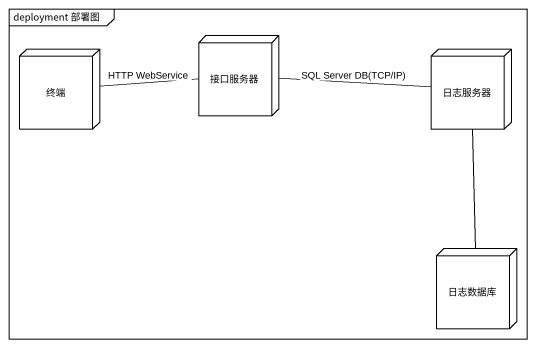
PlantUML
@startuml
mainframe deployment 部署图
node 终端
node 接口服务器
node 日志服务器
node 日志数据库
终端 -right- 接口服务器 : HTTP WebService
接口服务器 -right- 日志服务器 : SQL Server DB(TCP/IP)
日志服务器 -- 日志数据库
@enduml
